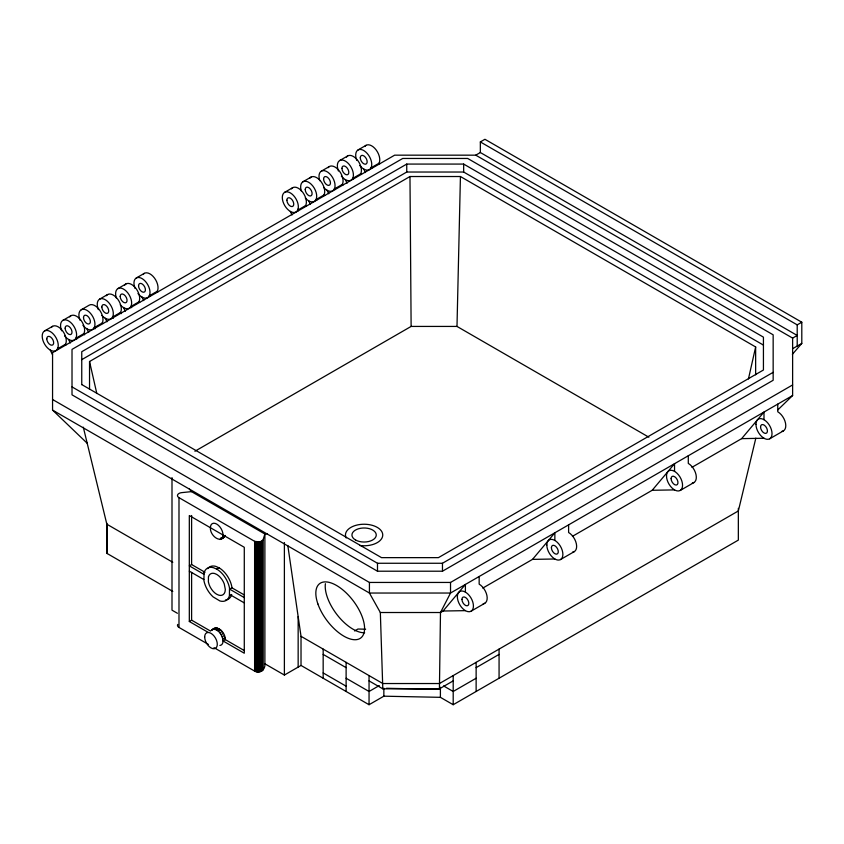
<?xml version="1.0" encoding="UTF-8"?>
<svg xmlns="http://www.w3.org/2000/svg" width="844" height="844" viewBox="0 0 844 844"><rect width="100%" height="100%" fill="white"/><g stroke="black" fill="none" stroke-linecap="round" stroke-linejoin="round"><path stroke-width="1.27" d="M648.857 437.192L456.994 326.428L460.434 176.523L409.973 176.523L89.538 361.517L89.538 389.39M222.816 536.763L223.038 535.001A8.925 5.148 60 0 0 216.729 524.082A8.925 5.148 60 0 0 210.42 527.722C209.692 535.128 220.548 544.686 225.116 535.444L222.816 536.763L221.181 539.084M748.438 378.956L755.644 346.958L460.434 176.523M755.834 438.152L738.342 510.958L439.429 683.534L382.807 683.534L301.023 636.313L287.804 545.477M189.056 488.57L191.493 491.63L264.889 534.009L264.889 663.795C265.67 669.819 259.614 673.955 254.614 671.096L213.986 647.643M262.969 669.946L262.969 540.16L264.889 534.009L267.495 533.746M65.21 344.795L66.011 343.023A11.352 6.552 60 0 0 61.327 329.35A11.352 6.552 60 0 0 51.305 327.493M83.556 334.203L84.358 332.43A11.352 6.552 60 0 0 79.674 318.758A11.352 6.552 60 0 0 69.651 316.901M101.913 323.6L102.715 321.828A11.352 6.552 60 0 0 98.97 309.242A11.352 6.552 60 0 0 89.285 305.127L81.256 309.759M120.259 313.008L121.061 311.236A11.352 6.552 60 0 0 116.377 297.573A11.352 6.552 60 0 0 106.355 295.716M138.606 302.416L139.408 300.643A11.352 6.552 60 0 0 134.734 286.981A11.352 6.552 60 0 0 124.701 285.114M156.963 291.824L157.765 290.051A11.352 6.552 60 0 0 153.08 276.378A11.352 6.552 60 0 0 143.058 274.522M305.306 206.179L306.108 204.406A11.352 6.552 60 0 0 301.424 190.733A11.352 6.552 60 0 0 291.402 188.877M323.653 195.576L324.455 193.803A11.352 6.552 60 0 0 319.771 180.141A11.352 6.552 60 0 0 309.748 178.284M342.01 184.984L342.812 183.211A11.352 6.552 60 0 0 338.127 169.549A11.352 6.552 60 0 0 328.105 167.692M360.356 174.392L361.158 172.619A11.352 6.552 60 0 0 356.474 158.957A11.352 6.552 60 0 0 346.451 157.089M378.703 163.799L379.505 162.027A11.352 6.552 60 0 0 374.82 148.354A11.352 6.552 60 0 0 364.798 146.497M191.493 491.63L181.745 492.632A5.159 2.975 0 0 0 177.725 494.658A5.159 2.975 0 0 0 178.991 497.665L254.614 541.321L259.794 542.017L262.969 540.16M52.56 399.497L369.429 582.444L369.429 593.037L380.338 612.512L440.484 612.512L443.047 611.024L465.392 584.449L465.392 592.098M482.8 588.078L532.511 559.382L554.856 532.807L554.856 540.455M572.464 536.309L652.19 490.28L674.535 463.704L674.535 471.353M691.943 467.333L741.644 438.637L763.989 412.062L763.989 419.711M792.379 354.311L801.8 343.413L801.8 322.218L484.931 139.281L480.341 141.929L480.341 152.521L797.211 335.458L792.621 338.106L475.752 155.169L394.654 155.169L52.56 352.676L52.56 410.1L87.206 443.269M777.64 410.089L792.621 395.53L792.621 338.106M244.349 650.608L225.327 639.625C225.57 632.968 217.267 623.494 211.264 630.51L212.793 629.635M214.555 628.263L212.266 629.582M44.553 330.943L52.581 326.311M62.899 320.351L70.928 315.719M99.603 299.166L107.631 294.524M117.949 288.574L125.978 283.932M136.306 277.971L144.335 273.34M284.65 192.327L292.678 187.695M302.996 181.734L311.025 177.103M321.353 171.142L329.371 166.5M339.699 160.55L347.728 155.908M358.046 149.947L366.074 145.316M81.752 384.569L381.52 557.641L438.426 557.641L763.43 370.01L763.43 337.146L463.662 164.074L406.745 164.074L81.752 351.716L81.752 384.632M81.752 359.66L406.745 172.028L463.662 172.028L763.43 345.091M475.752 155.169L480.341 152.521M194.911 451.255L411.123 326.428L456.994 326.428M219.883 539.495L224.483 536.837M205.018 572.285L191.609 564.541L189.32 565.86L203.847 574.247M216.729 569.141L219.018 567.812M244.327 594.978L231.921 587.814L229.621 589.133L244.285 597.605M215.864 627.852L213.574 629.181C219.176 629.656 222.71 635.775 223.038 640.955L244.285 653.224L244.285 547.281L189.32 515.536L189.32 621.49L191.609 620.161L210.494 631.059M215.093 629.329L217.383 628.01M216.729 630.025L219.018 628.696M218.353 631.217L220.653 629.888M219.883 632.821L222.172 631.502M221.181 634.73L223.481 633.411M222.183 636.819L224.483 635.5M222.816 638.94L225.116 637.621M225.327 639.625L223.038 640.955A8.925 5.148 60 0 1 219.883 645.438M480.341 141.929L797.211 324.866L801.8 322.218M792.621 348.709L801.8 343.413M72.014 386.9L377.49 563.264L442.467 563.264L773.157 372.331M442.467 571.209L773.157 380.275L773.157 334.815L467.692 158.461L402.715 158.461L72.014 349.384L72.014 394.844L377.49 571.209L442.467 571.209L442.467 563.264M354.607 630.953L357.93 629.033L365.621 629.191M264.889 663.795L284.386 675.052L301.023 665.452L369.05 704.719L383.851 696.184L440.399 697.334L453.196 704.719L738.342 540.097L738.342 508.341M369.429 582.444L450.527 582.444L792.621 384.938M792.621 395.53L450.527 593.037L369.429 593.037L52.56 410.1M471.068 611.204L484.836 603.26M560.532 559.551L574.289 551.607M680.211 490.459L693.979 482.515M769.665 438.806L783.432 430.862M379.294 685.56L369.05 691.479L346.114 678.238M369.05 680.886L382.807 688.831L439.429 688.831L453.196 680.886M476.132 667.646L499.068 654.395M476.132 678.238L453.196 691.479L443.596 685.94M223.481 537.765L220.653 538.018M741.644 438.637L763.989 438.247M652.19 490.28L674.535 489.9M532.511 559.382L554.856 558.992M443.047 611.024L465.392 610.645M386.478 688.282L440.399 689.39M379.779 163.757L378.945 163.272L370.917 167.903L371.75 168.389M361.432 174.349L360.588 173.864L352.56 178.506L353.404 178.981M343.086 184.941L342.242 184.456L334.213 189.098L335.057 189.583M324.729 195.544L323.896 195.059L315.867 199.69L316.7 200.176M306.383 206.136L305.539 205.651L297.51 210.283L298.354 210.768M158.039 291.781L157.195 291.296L149.166 295.928L150.01 296.413M139.682 302.374L138.849 301.888L130.82 306.53L131.653 307.67M102.989 323.568L102.145 323.083L94.117 327.715L94.961 328.865M66.286 344.753L65.442 344.268L57.413 348.899L58.257 349.384M189.32 571.156L203.826 579.533M229.6 594.419L244.285 602.901M172.788 562.283L106.84 524.208L83.292 427.159M323.168 654.395L346.114 667.646M323.168 672.942L346.114 686.183M172.788 591.422L106.84 553.337L106.84 523.259M177.409 613.282L171.997 610.159L171.997 477.63M189.32 621.49L208.194 632.388M177.725 624.444A5.159 2.975 0 0 0 178.991 627.44L208.341 644.383M363.722 169.053L365.441 172.577M345.375 179.645L347.095 183.18M327.029 190.238L328.749 193.772M308.672 200.84L310.392 204.364M290.325 211.433L292.045 214.956M141.982 297.077L143.702 300.601M123.625 307.67L125.345 311.204M105.278 318.262L106.998 321.796M86.932 328.865L88.652 332.388M68.575 339.457L70.295 342.981M50.229 350.049L52.528 354.765M89.538 361.517L96.817 393.515M231.921 587.814L231.815 586.696A18.652 10.772 60 0 0 219.24 567.906L215.821 566.387A18.652 10.772 60 0 0 207.708 568.645M380.338 612.512L382.807 688.831M409.973 176.523L411.123 326.428M797.211 324.866L797.211 346.061M777.757 404.118L777.757 411.767A11.352 6.552 60 0 1 785.511 423.108A11.352 6.552 60 0 1 781.766 431.379M755.644 346.958L755.644 374.82M688.293 455.76L688.293 463.409A11.352 6.552 60 0 1 696.047 474.761A11.352 6.552 60 0 1 692.312 483.021M568.613 524.862L568.613 532.511A11.352 6.552 60 0 1 576.368 543.852A11.352 6.552 60 0 1 572.633 552.124M499.068 649.099L499.068 678.238M479.16 576.505L479.16 584.154A11.352 6.552 60 0 1 486.914 595.505A11.352 6.552 60 0 1 483.169 603.766M476.132 662.35L476.132 691.479M463.662 164.074L463.662 172.028M453.196 675.59L453.196 704.719M450.527 582.444L450.527 593.037L440.484 612.512L439.429 688.831M440.399 687.269L440.399 697.334M406.745 164.074L406.745 172.028M383.851 688.229L383.851 696.184M377.49 563.264L377.49 571.209M369.05 675.59L369.05 704.719M346.114 662.35L346.114 691.479M323.168 649.099L323.168 678.238M301.023 636.313L301.023 665.452M298.154 616.605L298.154 667.108M284.386 542.523L284.386 675.052M262.6 540.656L262.6 670.442M262.073 541.109L262.073 670.885M261.418 541.489L261.418 671.275M260.648 541.795L260.648 671.581M259.794 542.017L259.794 671.803M258.886 542.143L258.886 671.919M257.958 542.164L257.958 671.951M257.03 542.091L257.03 671.877M256.143 541.922L256.143 671.708M255.331 541.658L255.331 671.444M254.614 541.321L254.614 671.096M191.609 515.505L191.609 564.541M191.609 572.422L191.609 620.161M178.991 497.665L178.991 627.44M121.336 313.63L120.492 312.48L112.474 317.122L113.307 318.262M107.199 524.409L107.199 553.548M84.632 334.815L83.799 333.675L75.77 338.307L76.604 339.457M231.699 594.514A18.652 10.772 60 0 1 225.422 600.021M346.167 537.966A18.652 10.772 0 0 1 362.171 524.293A18.652 10.772 0 0 1 382.701 535.771A18.652 10.772 0 0 1 359.576 545.456M305.285 198.002A11.352 6.552 60 0 0 315.624 200.218L316.426 198.445A11.352 6.552 60 0 0 307.976 181.924A11.352 6.552 60 0 0 301.403 191.282M323.632 187.41A11.352 6.552 60 0 0 333.981 189.626L334.783 187.853A11.352 6.552 60 0 0 326.322 171.332A11.352 6.552 60 0 0 319.749 180.69M341.356 176.09A11.352 6.552 60 0 0 352.328 179.023L353.13 177.251A11.352 6.552 60 0 0 344.331 160.582A11.352 6.552 60 0 0 338.423 170.994M359.713 165.498A11.352 6.552 60 0 0 370.674 168.431L371.476 166.658A11.352 6.552 60 0 0 362.677 149.989A11.352 6.552 60 0 0 356.769 160.402M64.566 335.891A11.352 6.552 60 0 0 75.527 338.834L76.329 337.062A11.352 6.552 60 0 0 67.531 320.393A11.352 6.552 60 0 0 61.623 330.806M82.912 325.299A11.352 6.552 60 0 0 93.884 328.242L94.686 326.47A11.352 6.552 60 0 0 85.877 309.79A11.352 6.552 60 0 0 79.98 320.214M101.881 315.434A11.352 6.552 60 0 0 112.231 317.65L113.033 315.878A11.352 6.552 60 0 0 104.234 299.198A11.352 6.552 60 0 0 98.326 309.621M120.238 304.842A11.352 6.552 60 0 0 130.577 307.047L131.379 305.275A11.352 6.552 60 0 0 122.929 288.764A11.352 6.552 60 0 0 116.356 298.122M137.962 293.522A11.352 6.552 60 0 0 148.934 296.455L149.736 294.683A11.352 6.552 60 0 0 140.927 278.014A11.352 6.552 60 0 0 135.029 288.426M364.64 632.768A34.066 16.595 53.2 0 1 337.674 615.498A34.066 16.595 53.2 0 1 325.394 583.71M204.048 572.833L203.931 580.651A18.652 10.772 60 0 0 213.099 596.887L219.925 600.96A18.652 10.772 60 0 0 229.41 595.843L229.515 588.025A18.652 10.772 60 0 0 216.94 569.236L213.521 567.717A18.652 10.772 60 0 0 204.048 572.833M208.457 576.832L208.384 581.927L209.207 584.818A12.164 7.026 60 0 0 216.581 594.187L218.818 595.178A12.164 7.026 60 0 0 225 591.844L225.327 589.471L224.24 583.858A12.164 7.026 60 0 0 216.866 574.49L214.64 573.498A12.164 7.026 60 0 0 208.457 576.832M57.983 347.654L57.181 349.427A11.352 6.552 60 0 1 43.656 342.295A11.352 6.552 60 0 1 48.836 330.848A11.352 6.552 60 0 1 57.983 347.654M298.08 209.038L297.278 210.81A11.352 6.552 60 0 1 283.753 203.678A11.352 6.552 60 0 1 288.933 192.232A11.352 6.552 60 0 1 298.08 209.038M204.681 636.977A8.925 5.148 60 0 0 214.144 648.751A8.925 5.148 60 0 0 214.144 636.133A8.925 5.148 60 0 0 204.681 636.977M355.641 540.054A12.164 7.026 0 0 0 375.897 536.71A12.164 7.026 0 0 0 360.757 528.249A12.164 7.026 0 0 0 355.641 540.054M286.886 200.176A4.864 2.806 60 0 0 292.045 206.59A4.864 2.806 60 0 0 292.045 199.712A4.864 2.806 60 0 0 286.886 200.176M305.233 189.583A4.864 2.806 60 0 0 310.392 195.998A4.864 2.806 60 0 0 310.392 189.119A4.864 2.806 60 0 0 305.233 189.583M323.579 178.981A4.864 2.806 60 0 0 328.749 185.406A4.864 2.806 60 0 0 328.749 178.527A4.864 2.806 60 0 0 323.579 178.981M341.936 168.389A4.864 2.806 60 0 0 347.095 174.813A4.864 2.806 60 0 0 347.095 167.935A4.864 2.806 60 0 0 341.936 168.389M360.282 157.796A4.864 2.806 60 0 0 365.441 164.221A4.864 2.806 60 0 0 365.441 157.332A4.864 2.806 60 0 0 360.282 157.796M65.136 328.2A4.864 2.806 60 0 0 70.295 334.614A4.864 2.806 60 0 0 70.295 327.736A4.864 2.806 60 0 0 65.136 328.2M83.493 317.608A4.864 2.806 60 0 0 88.652 324.022A4.864 2.806 60 0 0 88.652 317.144A4.864 2.806 60 0 0 83.493 317.608M101.839 307.005A4.864 2.806 60 0 0 106.998 313.43A4.864 2.806 60 0 0 106.998 306.551A4.864 2.806 60 0 0 101.839 307.005M46.789 338.792A4.864 2.806 60 0 0 51.948 345.217A4.864 2.806 60 0 0 51.948 338.328A4.864 2.806 60 0 0 46.789 338.792M120.186 296.413A4.864 2.806 60 0 0 125.345 302.838A4.864 2.806 60 0 0 125.345 295.959A4.864 2.806 60 0 0 120.186 296.413M138.543 285.821A4.864 2.806 60 0 0 143.702 292.246A4.864 2.806 60 0 0 143.702 285.356A4.864 2.806 60 0 0 138.543 285.821M317.893 603.945A34.055 16.416 52.9 0 0 359.839 638.581A34.055 16.416 52.9 0 0 342.875 589.924A34.055 16.416 52.9 0 0 317.893 603.945M457.364 596.74A11.352 6.552 60 0 0 469.412 611.721A11.352 6.552 60 0 0 469.412 595.664A11.352 6.552 60 0 0 457.364 596.74M461.953 599.388A4.864 2.806 60 0 0 467.112 605.802A4.864 2.806 60 0 0 467.112 598.923A4.864 2.806 60 0 0 461.953 599.388M546.828 545.087A11.352 6.552 60 0 0 558.865 560.068A11.352 6.552 60 0 0 558.865 544.011A11.352 6.552 60 0 0 546.828 545.087M551.406 547.735A4.864 2.806 60 0 0 556.576 554.16A4.864 2.806 60 0 0 556.576 547.281A4.864 2.806 60 0 0 551.406 547.735M666.507 475.995A11.352 6.552 60 0 0 678.544 490.965A11.352 6.552 60 0 0 678.544 474.919A11.352 6.552 60 0 0 666.507 475.995M671.096 478.643A4.864 2.806 60 0 0 676.255 485.057A4.864 2.806 60 0 0 676.255 478.179A4.864 2.806 60 0 0 671.096 478.643M755.96 424.342A11.352 6.552 60 0 0 768.008 439.323A11.352 6.552 60 0 0 768.008 423.266A11.352 6.552 60 0 0 755.96 424.342M760.549 426.99A4.864 2.806 60 0 0 765.708 433.415A4.864 2.806 60 0 0 765.708 426.526A4.864 2.806 60 0 0 760.549 426.99"/></g></svg>
